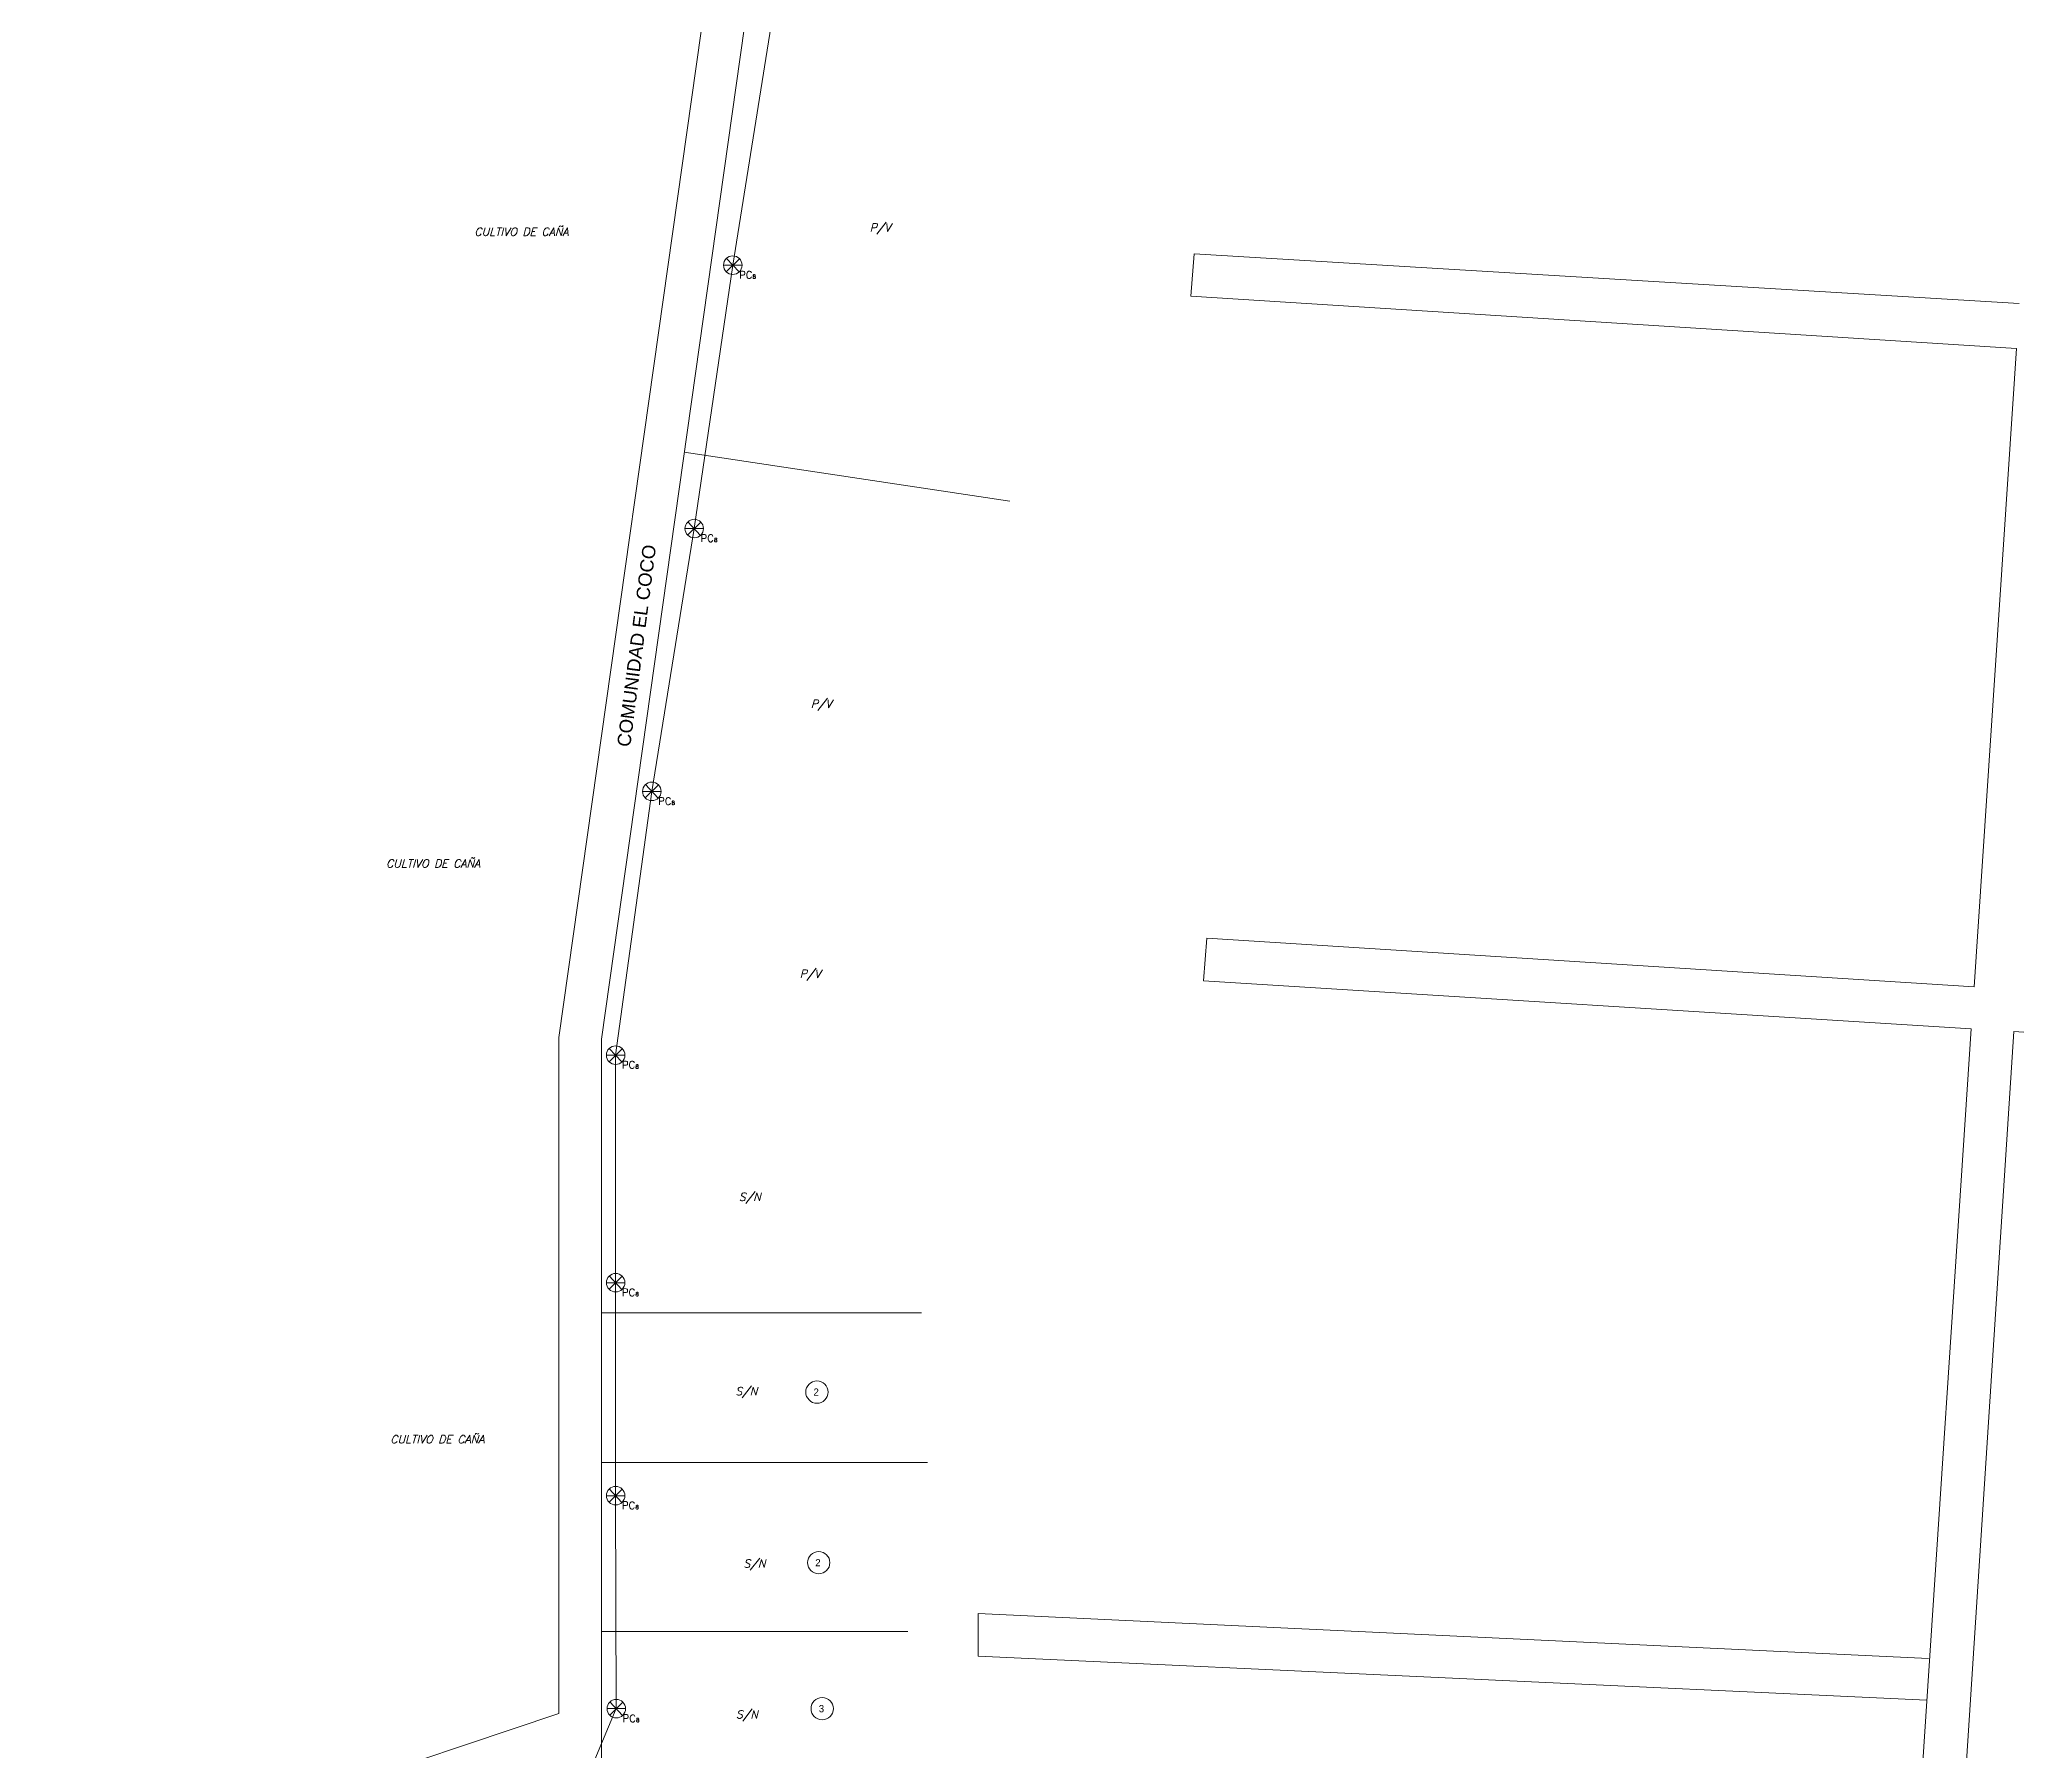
# Model space of a CAD drawing. Header units: millimetres. Extents: x 240 to 1364, y 11 to 1201.
# Drawn here: x 660.3 to 1031.7, y 302.6 to 623.9 of the extents above; entities that cross this region are included whole.
import ezdxf
from ezdxf.enums import TextEntityAlignment as Align

# ---------------------------------------------------------------- set-up
doc = ezdxf.new("R2010")
doc.units = ezdxf.units.MM
for name, color, linetype, lineweight in [('_ADDRESSDIBUJO', 7, 'Continuous', 0), ('_HOUSECOUNT', 7, 'Continuous', 0), ('_LOTLINE', 252, 'Continuous', 0), ('_POLEPED', 7, 'Continuous', 0), ('_STRAND', 3, 'Continuous', 0)]:
    doc.layers.add(name, color=color, linetype=linetype, lineweight=lineweight)
doc.styles.add('Address', font='ITALICS.shx', dxfattribs={"height": 1.5})
doc.styles.add('ROMANS', font='romans.shx', dxfattribs={"height": 0.2})
doc.styles.get("Standard").update_dxf_attribs({"font": 'arial.ttf'})
doc.styles.add('Style-ENGINEERING', font='ENGINEERING.shx')

# ---------------------------------------------------------------- blocks, each defined once
blk = doc.blocks.new('PC8_N')
at = {"layer": '_POLEPED', "color": 1}
for p, q in [((-1.24, -1.22), (1.24, 1.22)), ((-1.19, 1.27), (1.19, -1.27)), ((-1.74, 0), (1.74, 0))]:
    blk.add_line(p, q, dxfattribs=at)
blk.add_circle((0, 0), 1.74, dxfattribs=at)
at = {"layer": '_POLEPED', "linetype": 'Continuous', "style": 'ROMANS'}
for s, height, p in [('PC', 1.391, (1.18, -2.51)), ('8', 0.732, (3.72, -2.51))]:
    blk.add_text(s, height=height, rotation=359.6478, dxfattribs=at).set_placement(p)
blk = doc.blocks.new('HCRES_9')
at = {"layer": '_HOUSECOUNT', "color": 1, "linetype": 'Continuous', "lineweight": 0}
blk.add_circle((0.14, 0), 2.1, dxfattribs=at)
at = {"layer": '_HOUSECOUNT', "color": 7, "linetype": 'Continuous', "lineweight": 0, "style": 'Style-ENGINEERING'}
blk.add_text('2', height=1.35, dxfattribs=at).set_placement((0, 0), align=Align.MIDDLE_CENTER)
blk = doc.blocks.new('HCRES_10')
at = {"layer": '_HOUSECOUNT', "color": 1, "linetype": 'Continuous', "lineweight": 0}
blk.add_circle((0.14, 0), 2.1, dxfattribs=at)
at = {"layer": '_HOUSECOUNT', "color": 7, "linetype": 'Continuous', "lineweight": 0, "style": 'Style-ENGINEERING'}
blk.add_text('3', height=1.35, dxfattribs=at).set_placement((0, 0), align=Align.MIDDLE_CENTER)

msp = doc.modelspace()

# ---------------------------------------------------------------- linework, layer by layer
at = {"layer": '_LOTLINE'}
for p, q in [((853.61, 1112.96), (757.89, 436.49)), ((861.03, 1109.98), (765.89, 436.16)), ((876.63, 575.72), (877.26, 583.7)), ((877.26, 583.7), (1032.26, 574.37)), ((1031.7, 565.89), (876.63, 575.72)), ((1023.76, 446.02), (1031.7, 565.89)), ((781.46, 546.44), (842.62, 537.21)), ((879.02, 447.16), (879.63, 455.14)), ((879.63, 455.14), (1023.76, 446.02)), ((1023.24, 438.12), (879.02, 447.16)), ((757.89, 436.49), (757.89, 309.55)), ((757.89, 309.55), (757.89, 436.49)), ((765.89, 199.22), (765.89, 436.16)), ((1031.24, 437.61), (1003.53, 11.47)), ((1007.66, 202.65), (1023.24, 438.12)), ((1345.26, 417.91), (1031.24, 437.61)), ((765.89, 384.78), (826.04, 384.78)), ((765.89, 356.7), (827.13, 356.7)), ((836.66, 320.31), (836.66, 328.31)), ((836.66, 328.31), (1015.19, 319.85)), ((765.89, 324.97), (823.48, 324.97)), ((1014.9, 312.05), (836.66, 320.31)), ((660.33, 276.84), (757.89, 309.55))]:
    msp.add_line(p, q, dxfattribs=at)
at = {"layer": '_STRAND'}
for p, q in [((790.57, 581.55), (798.45, 630.92)), ((783.33, 532.08), (790.57, 581.55)), ((775.36, 482.72), (783.33, 532.08)), ((768.56, 433.18), (775.36, 482.72)), ((768.56, 390.45), (768.56, 433.18)), ((768.56, 350.45), (768.56, 390.45)), ((768.68, 310.45), (768.56, 350.45)), ((755.3, 278.56), (768.68, 310.45))]:
    msp.add_line(p, q, dxfattribs=at)

# ---------------------------------------------------------------- block references
at = {"layer": '_HOUSECOUNT'}
for name, p in [('HCRES_9', (806.24, 369.91)), ('HCRES_9', (806.57, 337.87)), ('HCRES_10', (807.23, 310.45))]:
    msp.add_blockref(name, p, dxfattribs=at)
at = {"layer": '_STRAND'}
for p in [(790.57, 581.55), (783.33, 532.08), (775.36, 482.72), (768.56, 433.18), (768.56, 390.45), (768.56, 350.45), (768.68, 310.45)]:
    msp.add_blockref('PC8_N', p, dxfattribs=at)

# ---------------------------------------------------------------- texts
at = {"layer": '_ADDRESSDIBUJO', "style": 'Address'}
for s, p in [('CULTIVO DE CAÑA', (742.04, 587.08)), ('P/V', (816.29, 587.87)), ('P/V', (805.23, 498.43)), ('CULTIVO DE CAÑA', (725.45, 468.43)), ('P/V', (803.14, 447.72)), ('S/N', (791.71, 405.82)), ('S/N', (791.05, 369.31)), ('CULTIVO DE CAÑA', (726.24, 360.29)), ('S/N', (792.58, 336.96)), ('S/N', (791.16, 308.63))]:
    msp.add_text(s, height=1.5, dxfattribs=at).set_placement(p)
at = {"layer": '_ADDRESSDIBUJO'}
msp.add_text('COMUNIDAD EL COCO', height=2.5, rotation=82.6524, dxfattribs=at).set_placement((771.29, 490.97))

doc.saveas('drawing.dxf')
